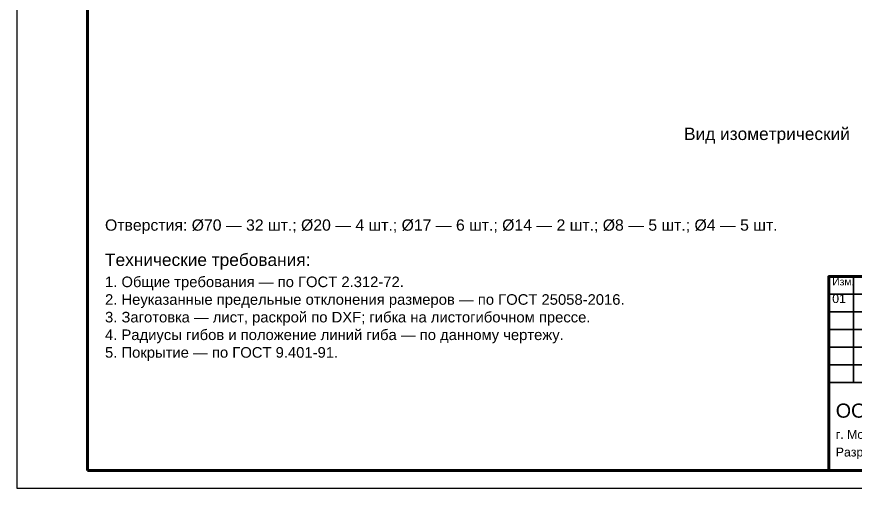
# Model space of a CAD drawing. Header units: millimetres. Extents: x 0 to 420, y 0 to 297.
# Drawn here: x 0 to 237.5, y 0 to 133.6 of the extents above; entities that cross this region are included whole.
import ezdxf
from ezdxf.enums import TextEntityAlignment as Align

# ---------------------------------------------------------------- set-up
doc = ezdxf.new("R2010")
doc.units = ezdxf.units.MM
doc.styles.add('GOST', font='Arial')

msp = doc.modelspace()

# ---------------------------------------------------------------- linework, layer by layer
at = {"color": 7, "lineweight": 35}
for p, q in [((237, 30), (237, 60)), ((230, 55), (278, 55)), ((230, 50), (278, 50)), ((230, 45), (278, 45)), ((230, 40), (278, 40)), ((230, 35), (278, 35)), ((230, 30), (278, 30))]:
    msp.add_line(p, q, dxfattribs=at)
at = {"color": 7, "lineweight": 25}
msp.add_lwpolyline([(0, 0), (420, 0), (420, 297), (0, 297)], close=True, dxfattribs=at)
at = {"color": 7, "lineweight": 70}
for points in [[(20, 5), (415, 5), (415, 292), (20, 292)], [(230, 5), (415, 5), (415, 60), (230, 60)]]:
    msp.add_lwpolyline(points, close=True, dxfattribs=at)
at = {"color": 7, "lineweight": 35}
msp.add_lwpolyline([(230, 5), (278, 5), (278, 30), (230, 30)], close=True, dxfattribs=at)

# ---------------------------------------------------------------- texts
at = {"color": 3, "style": 'GOST'}
msp.add_text('Вид изометрический', height=3.5, dxfattribs=at).set_placement((236, 98.7), align=Align.RIGHT)
at = {"color": 6, "style": 'GOST'}
msp.add_text('Отверстия: Ø70 — 32 шт.; Ø20 — 4 шт.; Ø17 — 6 шт.; Ø14 — 2 шт.; Ø8 — 5 шт.; Ø4 — 5 шт.', height=3.2, dxfattribs=at).set_placement((25, 73))
at = {"color": 3, "style": 'GOST'}
for s, height, p in [('Технические требования:', 3.5, (25, 63)), ('1. Общие требования — по ГОСТ 2.312-72.', 3, (25, 57)), ('Изм.', 2.1, (231, 57.5)), ('2. Неуказанные предельные отклонения размеров — по ГОСТ 25058-2016.', 3, (25, 52)), ('01', 2.5, (231, 52.5)), ('3. Заготовка — лист, раскрой по DXF; гибка на листогибочном прессе.', 3, (25, 47)), ('4. Радиусы гибов и положение линий гиба — по данному чертежу.', 3, (25, 42)), ('5. Покрытие — по ГОСТ 9.401-91.', 3, (25, 37)), ('ООО «Европит»', 4, (232, 20)), ('г. Москва', 2.5, (232, 14)), ('Разраб. — отдел КД', 2.5, (232, 9))]:
    msp.add_text(s, height=height, dxfattribs=at).set_placement(p)

doc.saveas('drawing.dxf')
